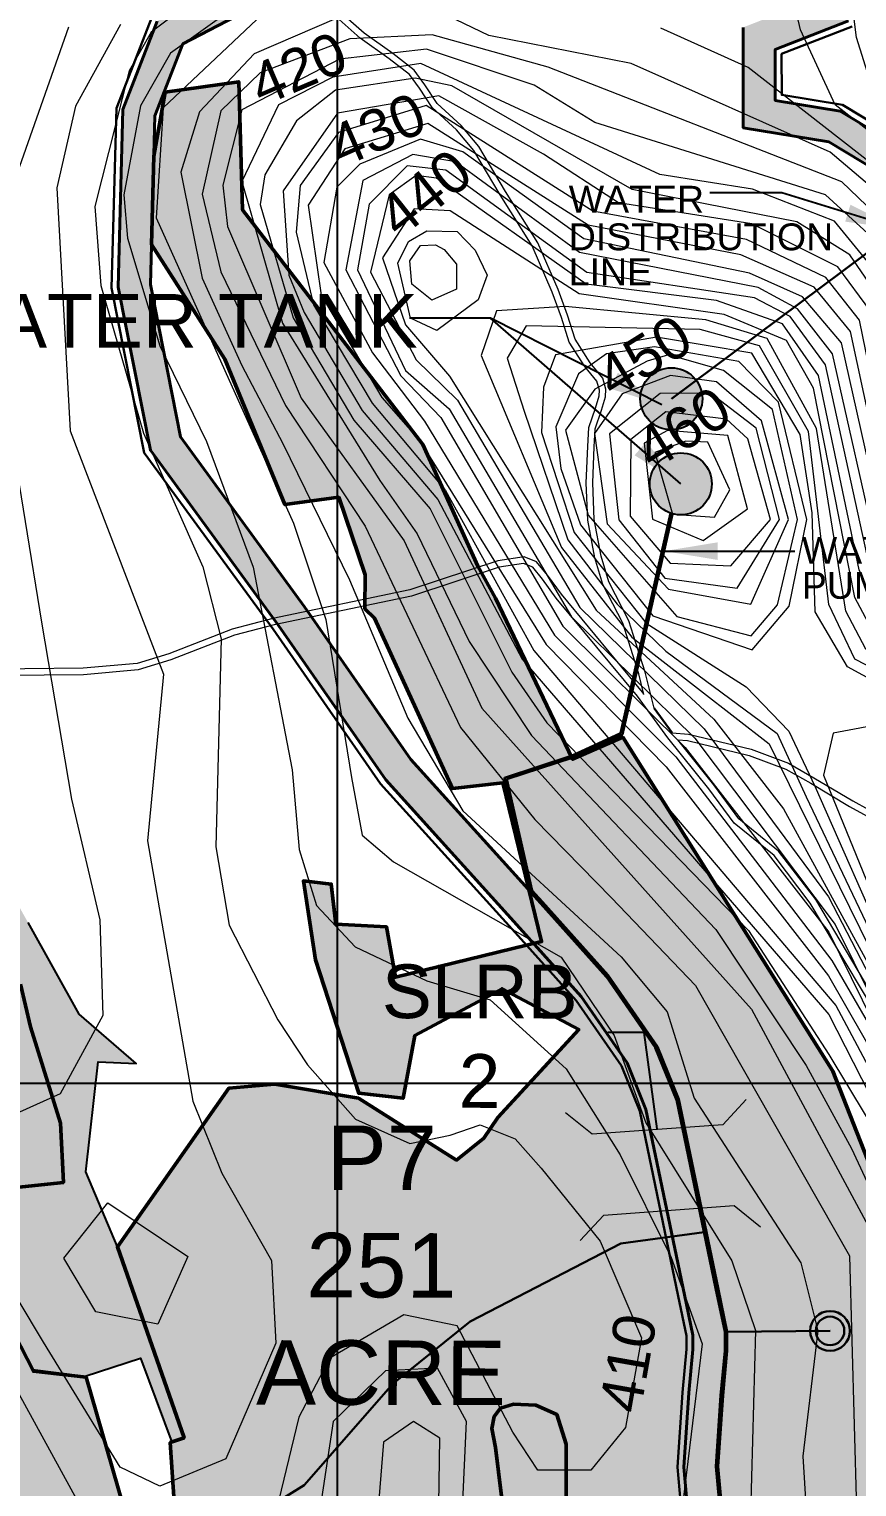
# Model space of a CAD drawing. Header units: metres. Extents: x 32505 to 230200, y 224018 to 1564544.
# Drawn here: x 224713 to 225484, y 1555324 to 1556682 of the extents above; entities that cross this region are included whole.
import ezdxf

# ---------------------------------------------------------------- set-up
doc = ezdxf.new("R2010")
doc.units = ezdxf.units.M
for name, color, linetype, lineweight in [('10 M CONTOUR', 8, 'Continuous', 9), ('2 M CONTOUR', 254, 'Continuous', 9), ('STREAM', 141, 'Continuous', 0)]:
    doc.layers.add(name, color=color, linetype=linetype, lineweight=lineweight)
for name, color, linetype in [('CONTEXT', 44, 'Continuous'), ('G_CART TRACK', 252, 'Continuous'), ('GRID', 7, 'Continuous'), ('name power lines', 1, 'Continuous'), ('road', 10, 'Continuous')]:
    doc.layers.add(name, color=color, linetype=linetype)
doc.layers.add('EXCAVATED CANAL', color=7, linetype='Continuous', true_color=0x7094ff)
doc.styles.get("Standard").update_dxf_attribs({"font": 'arial.ttf'})
doc.dimstyles.get("Standard").update_dxf_attribs({"dimtxt": 0.18, "dimasz": 0.18, "dimexe": 0.18, "dimexo": 0.0625, "dimgap": 0.09, "dimtad": 0, "dimtih": 1, "dimtoh": 1, "dimdec": 4, "dimzin": 0, "dimdsep": 46, "dimtxsty": 'Standard', "dimcen": 0.09, "dimadec": 0, "dimazin": 0, "dimtfac": 1, "dimtdec": 4, "dimtofl": 0, "dimtmove": 0, "dimatfit": 3, "dimfxl": 1, "dimtolj": 1, "dimtzin": 0, "dimarcsym": 0})

msp = doc.modelspace()

# ---------------------------------------------------------------- hatches: boundary and pattern name
at = {"layer": 'EXCAVATED CANAL'}
h = msp.add_hatch(dxfattribs=at)
h.set_pattern_fill('DOTS', color=256, scale=50)
h.set_pattern_definition([(0, (3e-11, 0), (1.5625, 3.125), [0, -3.125])])
h.paths.add_polyline_path([(226088.4, 1553338.7), (226018.6, 1553259.5), (226006.9, 1553264.6), (225983.2, 1553295.6), (225940.9, 1553301.5), (225987.8, 1553240.2), (226009.8, 1553230.6), (226039.8, 1553238.2), (226110.2, 1553318.1), (226147, 1553354.2), (226194.6, 1553382.7), (226212.9, 1553382), (226269.8, 1553374.2), (226263.6, 1553405.3), (226215.5, 1553411.9), (226186.9, 1553413.1), (226128.5, 1553378.1)])
h.paths.add_polyline_path([(225921.9, 1553375.6), (225855.1, 1553425.3), (225649.8, 1553561.8), (225507.6, 1553657.5), (225473.9, 1553698), (225452.8, 1553717), (225403.4, 1553764.8), (225379.9, 1553792.9), (225358.1, 1553820.9), (225343.7, 1553813), (225333, 1553804.3), (225356.5, 1553774.1), (225381.5, 1553744.3), (225432.3, 1553695.1), (225452.2, 1553677.1), (225487.3, 1553635), (225633.1, 1553536.9), (225837.8, 1553400.8), (225900.6, 1553354.1), (225940.9, 1553301.5), (225983.2, 1553295.6)])
h.paths.add_polyline_path([(225403, 1554173.9), (225478.9, 1554340.4), (225490.4, 1554494.3), (225477.6, 1554531.8), (225394.2, 1554670.5), (225387.9, 1554705.3), (225395.9, 1554850.5), (225383, 1555006.9), (225373.1, 1555111.1), (225357.6, 1555292.8), (225353, 1555343), (225357.5, 1555409.2), (225361.4, 1555450.8), (225361.4, 1555468.4), (225352.9, 1555509.1), (225316.4, 1555684.5), (225296.6, 1555733.3), (225250.8, 1555799.4), (225189.7, 1555867.6), (225068.6, 1556001.4), (224969.6, 1556143.8), (224853.9, 1556301.9), (224825.8, 1556444), (224830, 1556600.9), (224856.1, 1556667.9), (224995, 1556740.3), (225027.2, 1556750), (225048.9, 1556750.3), (225096.9, 1556739.8), (225141.7, 1556737.2), (225171.4, 1556741.6), (225254.5, 1556753.9), (225278.2, 1556884.4), (225312.4, 1556933.5), (225364.6, 1556942.7), (225382.8, 1556866.2), (225391.6, 1556856.8), (225427, 1556845.5), (225454.4, 1556833.4), (225463.1, 1556716.5), (225378.1, 1556683.3), (225378.3, 1556589.9), (225458, 1556576.7), (225553.8, 1556519.1), (225583.9, 1556434.1), (225579.9, 1556329), (225583.7, 1556315.4), (225595.1, 1556305.3), (225696.4, 1556272.2), (225803, 1556224.5), (225977.4, 1556210.4), (226142.7, 1556148.6), (226407.4, 1556190.3), (226627.9, 1556243.6), (226874.1, 1556237.3), (226988.3, 1556096.2), (227001.9, 1556056.2), (227030.3, 1556065.8), (227015, 1556110.9), (226888.7, 1556267), (226624.7, 1556273.7), (226401.5, 1556219.8), (226145.8, 1556179.5), (225984, 1556240), (225810.5, 1556254), (225707.2, 1556300.2), (225610.1, 1556331.9), (225614.1, 1556438.7), (225578.5, 1556539.2), (225468.5, 1556605.4), (225408.2, 1556615.3), (225408.1, 1556662.8), (225476.5, 1556689.5), (225489, 1556702.2), (225493.1, 1556718.2), (225483.5, 1556846.7), (225474.5, 1556857.4), (225437.6, 1556873.6), (225409.8, 1556882.5), (225390.3, 1556964.1), (225374.8, 1556975), (225294.9, 1556960.9), (225249.8, 1556896.2), (225228.8, 1556780.4), (225167, 1556771.3), (225140.4, 1556767.3), (225101, 1556769.6), (225051.8, 1556780.4), (225022.6, 1556779.9), (224983.6, 1556768.2), (224832.2, 1556689.3), (224800.1, 1556607), (224795.7, 1556441.4), (224825.8, 1556289.6), (224945.1, 1556126.4), (225045.1, 1555982.7), (225167.4, 1555847.5), (225227.2, 1555780.7), (225270.1, 1555719), (225287.6, 1555675.7), (225323.5, 1555503), (225332.2, 1555461.3), (225327.6, 1555411.6), (225322.9, 1555342.6), (225327.7, 1555290.1), (225343.3, 1555108.4), (225353.1, 1555004.3), (225365.8, 1554850.1), (225357.8, 1554703.5), (225365.7, 1554659.7), (225450.3, 1554519.1), (225460, 1554490.4), (225449.4, 1554348), (225375.5, 1554185.7), (225336.8, 1554089.9), (225311.7, 1554004.3), (225302, 1553935.1), (225311, 1553878.7), (225325.8, 1553813.6), (225333, 1553804.3), (225354.7, 1553821.9), (225340.4, 1553884.5), (225332.3, 1553935.4), (225341.1, 1553998), (225365.2, 1554080)])
at = {"layer": 'STREAM', "true_color": 0xffffdb}
h = msp.add_hatch(color=7, dxfattribs=at)
h.dxf.hatch_style = 1
h.paths.add_polyline_path([(225606.6, 1555580), (225522.9, 1555555.5), (225461.9, 1555711.3), (225266, 1556022.2), (225219.2, 1556001.8), (225147.3, 1556151.7), (225131, 1556181.7), (225079.6, 1556295), (224911.7, 1556513.3), (224908.2, 1556632.7), (224839.5, 1556623.1), (224829, 1556563.5), (224826.8, 1556481.2), (224895.3, 1556374.5), (224951.2, 1556239), (225001.3, 1556245.7), (225026, 1556173.6), (225025.8, 1556142), (225034.7, 1556133.2), (225107.3, 1555974.4), (225154.4, 1555979.8), (225190.4, 1555832), (225054.2, 1555798.8), (225046, 1555845.6), (224998.7, 1555848.2), (224994.4, 1555885.5), (224968.5, 1555888.4), (224979.6, 1555815.1), (225020, 1555690.7), (225061.3, 1555686.1), (225072.3, 1555744.5), (225153.5, 1555788.1), (225225, 1555750.1), (225149.7, 1555668), (225136.6, 1555648.8), (225111.1, 1555628.5), (225019.7, 1555686.1), (224941.8, 1555699.2), (224898.9, 1555695.3), (224795.1, 1555547.6), (224857.3, 1555369.9), (224844.3, 1555365.4), (224848.1, 1555310.3), (224800.4, 1555306.9), (224765.9, 1555426.2), (224716.8, 1555431.8), (224645.8, 1555569.7), (224653, 1555597.9), (224744.8, 1555607.6), (224742, 1555662.9), (224714.2, 1555752.5), (224704.7, 1555792.4), (224693.4, 1555820.7), (224622.5, 1555811.9), (224597.1, 1555832.6), (224582.6, 1555909.1), (224548.8, 1555891.9), (224474.4, 1555888.6), (224465.6, 1555877.1), (224419.8, 1555868.1), (224407.2, 1555865.2), (224347.9, 1555873.7), (224319.4, 1555884.7), (224326.1, 1555940.1), (224332.9, 1555995.5), (224340.4, 1556033.1), (224348, 1556070.8), (224352.9, 1556101.5), (224357.9, 1556132.3), (224367.6, 1556154), (224332.3, 1556159.8), (224257.5, 1556001.9), (224194.5, 1555950.4), (224193.8, 1555835), (224222.8, 1555541.7), (224373.9, 1555208.6), (224401.9, 1555220.2), (224420.1, 1555227.8), (224651.1, 1555323.6), (224727.2, 1555155.8), (224889.5, 1555223.2), (225042.1, 1555289.6), (225122.5, 1555196.3), (225119, 1555205.7), (225119, 1555223.8), (225123.2, 1555245.9), (225129.5, 1555262.1), (225151.4, 1555293.4), (225153, 1555315.6), (225147.5, 1555360.9), (225143.9, 1555378.6), (225146.2, 1555389.8), (225152.1, 1555397.4), (225164.2, 1555401), (225184.9, 1555400.3), (225204.7, 1555391.4), (225213.2, 1555363.9), (225213.2, 1555314.3), (225221.8, 1555294.3), (225250.6, 1555277), (225260.2, 1555259.1), (225265.1, 1555245.4), (225284.8, 1555221.8), (225285.8, 1555202.8), (225285.7, 1555172.3), (225277.2, 1555148.9), (225273.5, 1555129.4), (225274.8, 1555112.6), (225278.3, 1555109.2), (225349.6, 1555275.1), (225526.2, 1555078.5), (225592.3, 1555004.9), (226060.8, 1554862.3), (226121.5, 1554856), (226122.7, 1554856), (226130.8, 1554861.9), (226139.4, 1554870), (226139.3, 1554854.1), (226255.4, 1554842.6), (226259.5, 1554848.3), (226259.9, 1554871.3), (226268.5, 1554885.6), (226267.7, 1554897.8), (226316.4, 1554959.4), (226397.3, 1555013.7), (226385.3, 1555076.8), (226378.4, 1555077.1), (226197.4, 1555021.5), (226204.2, 1555051.7), (226114.2, 1555071.6), (225890, 1555099.7), (225810.7, 1555158.9), (225677.8, 1555201.4), (225677.8, 1555214.3), (225826, 1555219.7), (225716.5, 1555433)])
at = {"layer": 'STREAM'}
h = msp.add_hatch(color=256, dxfattribs=at)
h.dxf.hatch_style = 1
edge = h.paths.add_edge_path()
edge.add_arc((225311.3, 1556337.5), 28.9, 0, 360)
h = msp.add_hatch(color=256, dxfattribs=at)
h.dxf.hatch_style = 1
edge = h.paths.add_edge_path()
edge.add_arc((225320.1, 1556258.2), 28.9, 0, 360)
at = {"layer": 'STREAM', "lineweight": 50}
h = msp.add_hatch(color=256, dxfattribs=at)
h.dxf.hatch_style = 1
h.paths.add_polyline_path([(224593.4, 1556069.3), (224596.9, 1556033.6), (224515.7, 1556016.7), (224511, 1556006.9), (224563.4, 1556004.1), (224602, 1556005.6), (224693.4, 1555820.7), (224704.7, 1555792.4), (224714.2, 1555752.5), (224742, 1555662.9), (224744.8, 1555607.6), (224653, 1555597.9), (224645.8, 1555569.7), (224716.1, 1555433.3), (224765.2, 1555427.3), (224816.5, 1555444), (224845.7, 1555365.9), (224857.3, 1555369.9), (224795.1, 1555547.6), (224765.8, 1555617.4), (224777.1, 1555720.1), (224812.6, 1555718.4), (224759.4, 1555764.4), (224711.8, 1555849.7), (224664.2, 1555935.1), (224644.5, 1555980.5), (224644.4, 1555988.4), (224659.5, 1556003.6), (224656.4, 1556053.6)])
at = {"layer": 'STREAM'}
h = msp.add_hatch(color=256, dxfattribs=at)
h.dxf.hatch_style = 1
edge = h.paths.add_edge_path()
edge.add_arc((225459.2, 1555469.4), 18.5, 0, 360)
at = {"layer": 'STREAM', "lineweight": 50}
h = msp.add_hatch(color=256, dxfattribs=at)
h.dxf.hatch_style = 1
h.paths.add_polyline_path([(225273.5, 1555129.4), (225277.2, 1555148.9), (225285.7, 1555172.3), (225285.8, 1555202.8), (225284.8, 1555221.8), (225265.1, 1555245.4), (225260.2, 1555259.1), (225250.6, 1555277), (225221.8, 1555294.3), (225213.2, 1555314.3), (225213.2, 1555363.9), (225204.7, 1555391.4), (225184.9, 1555400.3), (225164.2, 1555401), (225152.1, 1555397.4), (225146.2, 1555389.8), (225143.9, 1555378.6), (225147.5, 1555360.9), (225153, 1555315.6), (225151.4, 1555293.4), (225141.6, 1555278.4), (225129.5, 1555262.1), (225123.2, 1555245.9), (225119, 1555223.8), (225119, 1555205.7), (225130.1, 1555176.1), (225145.2, 1555135), (225173.6, 1555109.8), (225235.1, 1555062.3), (225262.2, 1555036.5), (225286.3, 1555006.3), (225292.3, 1554971.1), (225282, 1554915.7), (225284.1, 1554894.6), (225304.2, 1554879.9), (225325.5, 1554889.5), (225333.4, 1554911.4), (225345, 1554962.7), (225349.3, 1555003.2), (225367.6, 1555010.6), (225361.2, 1555078.5), (225356, 1555076.7), (225320.7, 1555083.6), (225288, 1555100), (225274.8, 1555112.6)])
h.paths.add_polyline_path([(225459.3, 1555062.5), (225428, 1555086.8), (225408, 1555092.2), (225389.6, 1555088.4), (225375.7, 1555083.6), (225381.9, 1555017.9), (225401.6, 1555033), (225430.4, 1555027.7), (225436.8, 1555001), (225468.8, 1554981.9), (225514.7, 1554954.1), (225548.8, 1554937.1), (225590.4, 1554914.5), (225626.5, 1554905.2), (225669.3, 1554893.1), (225704.1, 1554883.8), (225718.2, 1554861.7), (225728.7, 1554836.9), (225747.4, 1554815.3), (225772.8, 1554801.8), (225789.3, 1554797.1), (225821.5, 1554795.4), (225843.5, 1554790.3), (225879.1, 1554780.6), (225897.3, 1554770.9), (225916.4, 1554750.2), (225932.7, 1554727.8), (225942.2, 1554714.9), (225945.6, 1554688.4), (225946.4, 1554667.7), (225947.8, 1554656.8), (225958.5, 1554647.7), (225971.6, 1554638.1), (225980.3, 1554618.5), (225985.8, 1554594.1), (225986.8, 1554579.1), (225982.9, 1554569.6), (225967.7, 1554576.9), (225949.5, 1554589.9), (225934.3, 1554594.3), (225912.2, 1554595.6), (225891.3, 1554591.2), (225861.4, 1554578.7), (225802.4, 1554539.6), (225781.4, 1554522.4), (225729, 1554489.2), (225691, 1554464.4), (225694.5, 1554463.9), (225712.4, 1554469.6), (225732.5, 1554484), (225764.8, 1554503.2), (225794.9, 1554524.1), (225820.7, 1554542.9), (225839, 1554554.7), (225859.5, 1554565.6), (225882.7, 1554578.7), (225902.3, 1554584.3), (225923, 1554588.7), (225940.7, 1554588.2), (225950.4, 1554584.7), (225960.9, 1554576.3), (225970.2, 1554569.3), (225978.1, 1554564.9), (225991.8, 1554564.5), (225997.5, 1554573.3), (225993.1, 1554583.8), (225992.2, 1554595.3), (225989.6, 1554618.2), (225980.8, 1554636.7), (225970.2, 1554650.3), (225965.6, 1554667.6), (225965.6, 1554689.6), (225960.7, 1554709.4), (225947.2, 1554728.6), (225933.7, 1554743.5), (225929.4, 1554757.6), (225929.1, 1554766.9), (225930.7, 1554773), (225937.4, 1554778.9), (225951.5, 1554783.1), (225965.2, 1554789.1), (225976.3, 1554797.2), (225997.7, 1554814), (226014.9, 1554824.4), (226026.4, 1554829.2), (226035.9, 1554830.7), (226049.4, 1554827.9), (226062.1, 1554824), (226073.3, 1554822.5), (226086.4, 1554824.6), (226096.2, 1554828.6), (226100.9, 1554829.8), (226108, 1554828.6), (226117.7, 1554820.3), (226123.8, 1554815.9), (226130, 1554813.1), (226135.9, 1554810.9), (226139, 1554810.9), (226139, 1554817.6), (226129.4, 1554821), (226124.7, 1554825.3), (226123.3, 1554830.3), (226121.7, 1554835.6), (226119.8, 1554836.8), (226116.6, 1554838.9), (226109.8, 1554837.1), (226102.7, 1554835.2), (226099.6, 1554836.5), (226097.7, 1554840.7), (226097.7, 1554845.1), (226100.3, 1554848.9), (226108.4, 1554850.4), (226115.1, 1554850.4), (226120.9, 1554850.4), (226127.2, 1554850.4), (226132.2, 1554851.1), (226135.7, 1554853.3), (226139.3, 1554855.7), (226139.4, 1554870), (226130.8, 1554861.9), (226122.7, 1554856), (226110.5, 1554856), (226100.7, 1554857.4), (226091.3, 1554851.8), (226088.1, 1554843.4), (226087.8, 1554835.8), (226077.8, 1554831), (226058, 1554833.4), (226038.9, 1554839.6), (226017.2, 1554835), (225991.6, 1554820.9), (225960.7, 1554797.1), (225915.7, 1554782.1), (225898, 1554783.9), (225876.8, 1554798), (225855.6, 1554810.3), (225807, 1554822.7), (225792.9, 1554836.8), (225777, 1554869.4), (225753.2, 1554899.4), (225732.9, 1554909.1), (225700.2, 1554916.2), (225664.6, 1554927.6), (225620.1, 1554950.3), (225543, 1554997.1), (225496.2, 1555023.2)])
h.paths.add_polyline_path([(226111.6, 1554831.5), (226112.4, 1554833.8), (226115, 1554834.3), (226117, 1554833.2), (226118.1, 1554831.1), (226118.1, 1554829), (226118.4, 1554826.3), (226113.4, 1554828.3)], flags=16)

# ---------------------------------------------------------------- linework, layer by layer
at = {"color": 1, "lineweight": 50, "flags": 128}
for points in [[(225522.9, 1555555.5), (225461.9, 1555711.3), (225266, 1556022.2), (225219.2, 1556001.8), (225147.3, 1556151.7), (225131, 1556181.7), (225079.6, 1556295), (224911.7, 1556513.3), (224908.2, 1556632.7), (224839.5, 1556623.1), (224829, 1556563.5), (224826.8, 1556481.2), (224895.3, 1556374.5), (224951.2, 1556239), (225001.3, 1556245.7), (225026, 1556173.6), (225025.8, 1556142), (225034.7, 1556133.2), (225107.3, 1555974.4), (225154.4, 1555979.8), (225190.4, 1555832), (225054.2, 1555798.8), (225046, 1555845.6), (224998.7, 1555848.2), (224994.4, 1555885.5), (224968.5, 1555888.4), (224979.6, 1555815.1), (225020, 1555690.7), (225061.3, 1555686.1), (225072.3, 1555744.5), (225153.5, 1555788.1), (225225, 1555750.1), (225149.7, 1555668), (225136.6, 1555648.8), (225111.1, 1555628.5), (225019.7, 1555686.1), (224941.8, 1555699.2), (224898.9, 1555695.3), (224795.1, 1555547.6), (224857.3, 1555369.9), (224844.3, 1555365.4), (224848.1, 1555310.3)], [(224653, 1555597.9), (224744.8, 1555607.6), (224742, 1555662.9), (224714.2, 1555752.5), (224704.7, 1555792.4)], [(224800.4, 1555306.9), (224765.9, 1555426.2), (224716.8, 1555431.8), (224645.8, 1555569.7)], [(225153, 1555315.6), (225147.5, 1555360.9), (225143.9, 1555378.6), (225146.2, 1555389.8), (225152.1, 1555397.4), (225164.2, 1555401), (225184.9, 1555400.3), (225204.7, 1555391.4), (225213.2, 1555363.9), (225213.2, 1555314.3)]]:
    msp.add_lwpolyline(points, dxfattribs=at)
at = {"color": 4}
for points in [[(224645.8, 1555569.7), (224716.1, 1555433.3), (224765.2, 1555427.3), (224816.5, 1555444), (224845.7, 1555365.9), (224857.3, 1555369.9), (224795.1, 1555547.6), (224765.8, 1555617.4), (224777.1, 1555720.1), (224812.6, 1555718.4), (224759.4, 1555764.4), (224711.8, 1555849.7)], [(224704.7, 1555792.4), (224714.2, 1555752.5), (224742, 1555662.9), (224744.8, 1555607.6), (224653, 1555597.9)]]:
    msp.add_lwpolyline(points, dxfattribs=at)
at = {"lineweight": 20, "flags": 128}
for points in [[(225380.9, 1555684.8), (225359.3, 1555661.4), (225237.6, 1555652.5), (225212.8, 1555672.5)], [(225394.5, 1555566), (225369.7, 1555586), (225248, 1555577), (225226.4, 1555553.6)]]:
    msp.add_lwpolyline(points, dxfattribs=at)
for centre in [(225311.3, 1556337.5), (225320.1, 1556258.2)]:
    msp.add_circle(centre, 28.9)
at = {"layer": '10 M CONTOUR'}
for points in [[(226073.8, 1556708.7, 410), (225968.4, 1556600.2, 410), (225943.6, 1556559.1, 410), (225926.4, 1556474, 410), (225930.9, 1556365, 410), (225906.8, 1556312.7, 410), (225855.9, 1556287.5, 410), (225731, 1556303.5, 410), (225663.3, 1556348.3, 410), (225647.6, 1556377.1, 410), (225636.6, 1556484.6, 410), (225611.2, 1556528.3, 410), (225503.9, 1556609.6, 410), (225483.7, 1556673.8, 410), (225473.5, 1556754.8, 410)], [(224892, 1556728.4, 410), (224826.6, 1556679, 410), (224806.1, 1556643, 410), (224774.2, 1556516.5, 410), (224779.7, 1556443.1, 410), (224819.3, 1556305.5, 410), (224874.7, 1556181, 410), (224891.7, 1556114, 410), (224886.8, 1555920.3, 410), (224899.1, 1555847.2, 410), (224944.5, 1555759.2, 410), (224972.4, 1555717.2, 410), (225017, 1555666.5, 410), (225067.7, 1555643.8, 410), (225105.3, 1555651.7, 410), (225133.3, 1555661.3, 410), (225165.7, 1555648.2, 410), (225189.9, 1555620.9, 410), (225245.1, 1555553, 410), (225283.5, 1555462.9, 410), (225268.5, 1555379.4, 410), (225236.2, 1555339.6, 410), (225186.8, 1555339.8, 410), (225163.6, 1555375.1, 410), (225111.6, 1555474.2, 410), (225062, 1555484.4, 410), (224993.2, 1555443.9, 410), (224964.3, 1555388.9, 410), (224943.2, 1555301.7, 410)], [(225888.1, 1556102.4, 420), (225767.6, 1556191, 420), (225698, 1556211.3, 420), (225605.1, 1556218, 420), (225551.2, 1556294.5, 420), (225526.4, 1556462.2, 420), (225454.9, 1556527.3, 420), (225240.1, 1556594.9, 420), (225183.4, 1556629.6, 420), (225083.2, 1556663, 420), (225002.1, 1556653.9, 420), (224911.1, 1556606.5, 420), (224893.5, 1556536.4, 420), (224897.6, 1556498, 420), (224966.3, 1556338.2, 420), (225062.2, 1556205.2, 420), (225134.7, 1556049.3, 420), (225386, 1555769, 420), (225507.7, 1555543.1, 420), (225517.3, 1555355.9, 420), (225530.3, 1555300.9, 420)], [(225845.5, 1556051.8, 430), (225738.1, 1556128.3, 430), (225700, 1556141.4, 430), (225602.6, 1556142.9, 430), (225552.7, 1556160, 430), (225520.7, 1556202.4, 430), (225478.2, 1556400.2, 430), (225444.5, 1556441.3, 430), (225376.1, 1556471.4, 430), (225233.9, 1556499.3, 430), (225084.4, 1556593.7, 430), (225007.1, 1556570.2, 430), (224972.8, 1556517.9, 430), (224985, 1556433.9, 430), (225041.4, 1556338.7, 430), (225077, 1556298.3, 430), (225194.6, 1556108.6, 430), (225306.6, 1555994.8, 430), (225457.7, 1555800, 430), (225609.1, 1555536.3, 430), (225615.4, 1555514.1, 430)], [(225818.4, 1556019.5, 440), (225712.8, 1556083.9, 440), (225569.9, 1556093.1, 440), (225504.9, 1556110, 440), (225482.2, 1556152.3, 440), (225443.9, 1556347.3, 440), (225418.7, 1556391.8, 440), (225360.4, 1556416.1, 440), (225225.5, 1556435.1, 440), (225105.3, 1556512.6, 440), (225071.7, 1556514.3, 440), (225042, 1556468.7, 440), (225063.7, 1556406.3, 440), (225104.5, 1556358.6, 440), (225241.1, 1556140.7, 440), (225350.9, 1556039.2, 440), (225415.9, 1555955.5, 440), (225499, 1555803.5, 440), (225620, 1555621.6, 440), (225632.2, 1555595.1, 440)], [(225429, 1556225, 450), (225405.7, 1556327.6, 450), (225359.9, 1556363.9, 450), (225308.6, 1556378.5, 450), (225288.7, 1556372.6, 450), (225240, 1556346.3, 450), (225212.6, 1556308.2, 450), (225233.8, 1556229.1, 450), (225316.4, 1556134.7, 450), (225385.7, 1556116.8, 450), (225410.1, 1556145.6, 450), (225429, 1556225, 450)], [(225365.9, 1556252.8, 460), (225345.4, 1556297, 460), (225324.7, 1556298.1, 460), (225296, 1556287.4, 460), (225312.4, 1556230.1, 460), (225351.5, 1556227.2, 460), (225365.9, 1556252.8, 460)], [(224775.2, 1555279.4, 410), (224627.9, 1555548.3, 410), (224614.8, 1555555, 410), (224593.4, 1555542.4, 410), (224466.4, 1555418, 410), (224422.3, 1555416.8, 410), (224384.4, 1555452.8, 410), (224340.8, 1555567, 410), (224262.3, 1555634.7, 410), (224213, 1555640.3, 410)]]:
    msp.add_polyline3d(points, dxfattribs=at)
at = {"layer": '2 M CONTOUR', "linetype": 'Continuous'}
for points, elevation in [([(224798, 1556685.9), (224756.2, 1556610), (224738.6, 1556533.9), (224751.1, 1556307.7), (224838.1, 1556081.1), (224823, 1555925.9), (224865.4, 1555683.2), (224892.3, 1555616.2), (224938.8, 1555535), (224942.7, 1555458.1), (224896.2, 1555350.3), (224834.7, 1555324.7), (224797.6, 1555342.6), (224726.3, 1555459), (224653.1, 1555580.2)], 408), ([(224749.6, 1556683.5), (224701.8, 1556547.7)], 406), ([(225077.7, 1556480.3), (225091.5, 1556480.9), (225099.7, 1556476.5), (225111, 1556462.8), (225111, 1556439.5), (225088.1, 1556429.3), (225069.6, 1556444.3), (225067.5, 1556465.9), (225077.7, 1556480.3)], 444), ([(224693.8, 1556317), (224724.5, 1556129.4), (224752.4, 1555964.7), (224778.6, 1555852.1), (224781.4, 1555763.2), (224741.9, 1555690.2), (224704, 1555673.1)], 406)]:
    msp.add_lwpolyline(points, dxfattribs=dict(at, elevation=elevation))
at = {"layer": '2 M CONTOUR', "linetype": 'Continuous', "elevation": 442}
msp.add_lwpolyline([(225056.4, 1556463.7), (225066.5, 1556484), (225083.6, 1556493.9), (225111.7, 1556493.3), (225128.5, 1556475.8), (225139.8, 1556452.5), (225131.2, 1556429.6), (225092.8, 1556401.2), (225068.2, 1556412.5)], close=True, dxfattribs=at)
at = {"layer": '2 M CONTOUR'}
for points in [[(226138, 1556760.2, 414), (226114.3, 1556680.6, 414), (226012, 1556527.8, 414), (226004.6, 1556444.6, 414), (226028.5, 1556376.5, 414), (226073, 1556302.7, 414), (226052.3, 1556225.2, 414), (225994.6, 1556173.3, 414), (225936.3, 1556151.6, 414), (225918.7, 1556148.4, 414), (225778.7, 1556237.9, 414), (225654.9, 1556273.5, 414), (225609.5, 1556297.2, 414), (225596.2, 1556351, 414), (225596.1, 1556460.5, 414), (225576.2, 1556495.4, 414), (225382.9, 1556646.1, 414), (225301.4, 1556682.5, 414)], [(226089.9, 1556682.3, 412), (225993.9, 1556575.3, 412), (225970.4, 1556534.2, 412), (225964.1, 1556457.4, 412), (225980.9, 1556360.6, 412), (226019.2, 1556293.5, 412), (226009.9, 1556225.9, 412), (225995, 1556211.8, 412), (225926.8, 1556197.1, 412), (225759.1, 1556274, 412), (225647.8, 1556311.7, 412), (225625.1, 1556365.5, 412), (225620.1, 1556463.2, 412), (225595, 1556509, 412), (225464, 1556611.3, 412), (225431.7, 1556681.2, 412), (225414.7, 1556754.6, 412)], [(224924.9, 1556717, 412), (224844.5, 1556659.3, 412), (224816.6, 1556610.4, 412), (224801.1, 1556527.5, 412), (224804.5, 1556487.1, 412), (224834.8, 1556386.7, 412), (224878, 1556297.8, 412), (224921.6, 1556180.7, 412), (224958, 1555991.8, 412), (224964.5, 1555917.7, 412), (224980.5, 1555865.7, 412), (225016.6, 1555827, 412), (225083.5, 1555795.5, 412), (225142.6, 1555777.6, 412), (225213.3, 1555713.5, 412), (225263.7, 1555633.4, 412), (225311, 1555537.6, 412), (225340, 1555457.2, 412), (225320.9, 1555299.2, 412)], [(224925.1, 1556690.8, 414), (224837.6, 1556608.3, 414), (224831.3, 1556506, 414), (224959.2, 1556221.7, 414), (224989.4, 1556132, 414), (225013.2, 1555984.7, 414), (225023.1, 1555931.1, 414), (225052.5, 1555906.2, 414), (225208.6, 1555817.3, 414), (225258.1, 1555744.4, 414), (225287.4, 1555663.1, 414), (225367.6, 1555534.7, 414), (225389.8, 1555469.8, 414), (225383.3, 1555230.7, 414)], [(224998.9, 1556691.7, 416), (224922.4, 1556658.6, 416), (224871.7, 1556604.8, 416), (224854.1, 1556548.5, 416), (224874.1, 1556449.9, 416), (224911, 1556368.6, 416), (224949.4, 1556295.8, 416), (225011.4, 1556168.9, 416), (225065.7, 1556040, 416), (225117.1, 1555953.8, 416), (225264.4, 1555817.8, 416), (225307.4, 1555766.4, 416), (225332.6, 1555686, 416), (225431.9, 1555532.8, 416), (225447.7, 1555469.4, 416), (225433.7, 1555352.8, 416), (225438.5, 1555277.2, 416)], [(226150.8, 1556682.5, 416), (226050, 1556531.4, 416), (226044.2, 1556498.9, 416), (226052.8, 1556427.2, 416), (226075, 1556381.1, 416), (226110.2, 1556343.4, 416), (226121, 1556304.6, 416), (226108.4, 1556224.8, 416), (226074.3, 1556180.4, 416), (226000.6, 1556132.4, 416), (225902.2, 1556136.1, 416), (225767.8, 1556226.4, 416), (225614.7, 1556264.7, 416), (225586.9, 1556306.2, 416), (225575.1, 1556453.3, 416), (225561.2, 1556481, 416), (225459.3, 1556567.2, 416), (225273.8, 1556649.7, 416), (225141.2, 1556675.7, 416), (225095.3, 1556697.8, 416)], [(225899.2, 1556115.6, 418), (225839.5, 1556145.8, 418), (225772.3, 1556206.3, 418), (225608.3, 1556240.7, 418), (225569.1, 1556300.3, 418), (225547.2, 1556465.7, 418), (225470.1, 1556539.4, 418), (225196.5, 1556646.4, 418), (225088.5, 1556676.4, 418), (225011.7, 1556672.6, 418), (224928, 1556641.1, 418), (224891.4, 1556605.6, 418), (224874.2, 1556528.1, 418), (224891.6, 1556455.8, 418), (224951.9, 1556331.2, 418), (225026, 1556218.7, 418), (225114.9, 1556031.3, 418), (225184.1, 1555945.7, 418), (225255.4, 1555872.6, 418), (225333.7, 1555790.9, 418), (225477.2, 1555539.2, 418), (225483.9, 1555302.7, 418)], [(225522, 1556431.2, 422), (225463.2, 1556502.9, 422), (225386.9, 1556532.8, 422), (225300.5, 1556546.2, 422), (225077.9, 1556649.6, 422), (224995.8, 1556637.1, 422), (224945.2, 1556611.1, 422), (224911.2, 1556539.7, 422), (224948.9, 1556407.8, 422), (225039.7, 1556261.3, 422), (225074.5, 1556211.8, 422), (225122.8, 1556111.3, 422), (225181.1, 1556023.9, 422), (225352.7, 1555843.2, 422), (225436.8, 1555716.4, 422), (225479.1, 1555639.2, 422), (225530.9, 1555528.4, 422)], [(225509.6, 1556425, 424), (225477.6, 1556471.5, 424), (225428.3, 1556502.2, 424), (225274.9, 1556532.3, 424), (225106.7, 1556628.8, 424), (225072.5, 1556636.2, 424), (224998.2, 1556624.9, 424), (224961.9, 1556596.2, 424), (224932.4, 1556546.1, 424), (224928.2, 1556518.5, 424), (224959, 1556412.8, 424), (225015.4, 1556317.5, 424), (225086.5, 1556235.1, 424), (225162.8, 1556082.8, 424), (225195.4, 1556035.8, 424), (225383.2, 1555842.2, 424), (225458, 1555726.8, 424), (225492.7, 1555669.2, 424)], [(225858.4, 1556067.1, 426), (225844.8, 1556074.1, 426), (225759.3, 1556144.2, 426), (225712.6, 1556164.8, 426), (225608.6, 1556171.2, 426), (225572.6, 1556186.6, 426), (225534, 1556221.1, 426), (225497.2, 1556418.8, 426), (225466.4, 1556460.4, 426), (225386.2, 1556500.4, 426), (225262.1, 1556520.1, 426), (225192.3, 1556565.2, 426), (225094.7, 1556619.7, 426), (225000.1, 1556603.6, 426), (224949.7, 1556531.2, 426), (224954.7, 1556452.5, 426), (224969.1, 1556417.8, 426), (225023.3, 1556326.7, 426), (225093.6, 1556243.6, 426), (225172.2, 1556094.9, 426), (225458.2, 1555764, 426), (225571.9, 1555541.6, 426), (225601.2, 1555445.4, 426)], [(225851.9, 1556059.4, 428), (225837.3, 1556067.7, 428), (225747.5, 1556136.6, 428), (225698.7, 1556155, 428), (225603.4, 1556156.8, 428), (225565.8, 1556172.2, 428), (225527.3, 1556211.8, 428), (225486.6, 1556410.7, 428), (225455.4, 1556450.3, 428), (225381.2, 1556485.9, 428), (225238.1, 1556512.1, 428), (225082.7, 1556610.7, 428), (225001, 1556585.4, 428), (224965.5, 1556536.2, 428), (224961.6, 1556492.5, 428), (224977.7, 1556424.9, 428), (225032.4, 1556333.4, 428), (225100.7, 1556252.1, 428), (225183.1, 1556102.9, 428), (225464.6, 1555772.4, 428), (225592.3, 1555533.1, 428), (225608.2, 1555479.1, 428)], [(225839.2, 1556044.3, 432), (225733.1, 1556118.6, 432), (225537, 1556148.7, 432), (225514, 1556193, 432), (225469.8, 1556389.7, 432), (225433.6, 1556432.3, 432), (225384.1, 1556454.5, 432), (225229.7, 1556486.4, 432), (225117, 1556567.5, 432), (225077.4, 1556579.4, 432), (225020.9, 1556555.9, 432), (224999.6, 1556534.7, 432), (224987.6, 1556464.5, 432), (225032.8, 1556380.3, 432), (225081.4, 1556316.7, 432), (225202.5, 1556117.2, 432), (225315.5, 1556003.9, 432), (225460.8, 1555814.3, 432), (225620.5, 1555538.6, 432)], [(225833.5, 1556037.6, 434), (225728.2, 1556108.8, 434), (225528, 1556139.8, 434), (225504.8, 1556188.1, 434), (225461.4, 1556379.2, 434), (225428.8, 1556421.3, 434), (225392.1, 1556441.1, 434), (225225.6, 1556473.6, 434), (225110.2, 1556558.1, 434), (225070.4, 1556565, 434), (225023.9, 1556540.7, 434), (225008, 1556457.7, 434), (225059.1, 1556358.9, 434), (225096.4, 1556320.1, 434), (225210.3, 1556125.8, 434), (225324.3, 1556012.6, 434), (225458.2, 1555840.6, 434), (225509.8, 1555735.4, 434), (225612.5, 1555577, 434), (225623.1, 1555551, 434)], [(225828.9, 1556032, 436), (225723.3, 1556099.1, 436), (225688.8, 1556110.7, 436), (225575.3, 1556113.5, 436), (225519.2, 1556130.9, 436), (225495.6, 1556183.1, 436), (225454.8, 1556369.2, 436), (225422, 1556414, 436), (225388.8, 1556431.6, 436), (225232.4, 1556455, 436), (225101.3, 1556550.5, 436), (225065.1, 1556554.4, 436), (225029.8, 1556518.7, 436), (225018.9, 1556457.5, 436), (225063.7, 1556363.8, 436), (225104.2, 1556328.1, 436), (225218.2, 1556134.5, 436), (225333.1, 1556021.4, 436), (225463.9, 1555847.9, 436), (225516, 1555742.5, 436), (225609.5, 1555608.9, 436), (225626.6, 1555568.1, 436)], [(225822.9, 1556024.9, 438), (225714.9, 1556091.4, 438), (225569.2, 1556102.8, 438), (225510.3, 1556122, 438), (225486.3, 1556178.2, 438), (225448.4, 1556359.2, 438), (225414.8, 1556407.2, 438), (225353.5, 1556429.1, 438), (225231.8, 1556444.2, 438), (225092.4, 1556542.9, 438), (225073.4, 1556545.3, 438), (225048.5, 1556527.3, 438), (225031, 1556455.4, 438), (225073.5, 1556373.6, 438), (225112.1, 1556336.2, 438), (225226, 1556143.1, 438), (225341.9, 1556030.2, 438), (225457.8, 1555873.5, 438), (225522.2, 1555749.7, 438), (225615.6, 1555616.5, 438), (225629.9, 1555583.9, 438)], [(225815, 1556015.5, 442), (225769.3, 1556045.3, 442), (225696.3, 1556077.2, 442), (225557.1, 1556081.4, 442), (225492.6, 1556104.2, 442), (225474, 1556139.7, 442), (225446.6, 1556309.8, 442), (225400.5, 1556393.7, 442), (225343.3, 1556411, 442), (225212.5, 1556423.4, 442), (225148.4, 1556419.4, 442), (225134, 1556377.9, 442), (225208.8, 1556198.9, 442), (225274.6, 1556115.4, 442), (225402.6, 1556016, 442), (225505.5, 1555806.7, 442), (225633.9, 1555603.5, 442)], [(225808.3, 1556007.6, 444), (225737.5, 1556051.7, 444), (225673.6, 1556070.5, 444), (225532.4, 1556069.2, 444), (225482.2, 1556095.1, 444), (225458, 1556145.8, 444), (225439, 1556307, 444), (225393.4, 1556386.9, 444), (225338.3, 1556402, 444), (225175.9, 1556405.4, 444), (225158.3, 1556375.4, 444), (225174.1, 1556325.9, 444), (225214.8, 1556206, 444), (225260.9, 1556146.2, 444), (225306.2, 1556102.3, 444), (225410, 1556025.6, 444), (225436.8, 1555966.7, 444), (225510.8, 1555811.5, 444), (225636.6, 1555616.4, 444)], [(225808.8, 1556008.2, 446), (225739.1, 1556043.4, 446), (225673.2, 1556062.1, 446), (225529.1, 1556058.5, 446), (225475.6, 1556087.8, 446), (225445.2, 1556139, 446), (225442.6, 1556231.2, 446), (225431.4, 1556304.3, 446), (225386.2, 1556380.1, 446), (225297.5, 1556395, 446), (225203.5, 1556378.5, 446), (225192.1, 1556348.2, 446), (225190.2, 1556306.2, 446), (225220.8, 1556213, 446), (225287.7, 1556128.6, 446), (225380.9, 1556069.2, 446), (225420.8, 1556028, 446), (225445, 1555976.8, 446), (225515.5, 1555817.1, 446), (225638.6, 1555626.2, 446)], [(225437.5, 1556225, 448), (225411.2, 1556334.2, 448), (225374.2, 1556372.3, 448), (225295.5, 1556385.8, 448), (225251, 1556379.3, 448), (225224.9, 1556360.7, 448), (225203.6, 1556311.5, 448), (225208.4, 1556272.5, 448), (225226.8, 1556220.1, 448), (225294.2, 1556135.2, 448), (225386.5, 1556103.7, 448), (225421, 1556144.4, 448), (225437.5, 1556225, 448)], [(225420.5, 1556225, 452), (225395.3, 1556317, 452), (225353.5, 1556353.4, 452), (225310.5, 1556359.2, 452), (225265.4, 1556342.1, 452), (225239.8, 1556305, 452), (225251.6, 1556221.1, 452), (225308.7, 1556160.2, 452), (225385.4, 1556146.3, 452), (225420.5, 1556225, 452)], [(225412.1, 1556225, 454), (225390.3, 1556310.1, 454), (225347.9, 1556342.7, 454), (225300.9, 1556342.3, 454), (225253.7, 1556304.9, 454), (225262.3, 1556224.7, 454), (225305.3, 1556170.5, 454), (225372.6, 1556161.1, 454), (225412.1, 1556225, 454)], [(225403.6, 1556225, 456), (225382.6, 1556300.1, 456), (225362.6, 1556318.5, 456), (225306.1, 1556325.4, 456), (225273.6, 1556299.6, 456), (225273, 1556228.2, 456), (225310.2, 1556184.3, 456), (225366.6, 1556181.9, 456), (225403.6, 1556225, 456)], [(225382.4, 1556235.1, 458), (225363.8, 1556303.2, 458), (225307.7, 1556307.8, 458), (225285.9, 1556296, 458), (225293.6, 1556225.5, 458), (225341, 1556205.5, 458), (225382.4, 1556235.1, 458)], [(225800.1, 1555997.8, 448), (225762.5, 1556022.5, 448), (225694.9, 1556051.2, 448), (225620.9, 1556055.9, 448), (225462, 1556026.2, 448), (225453.1, 1555986.8, 448), (225520.2, 1555822.8, 448), (225640.9, 1555637, 448)], [(224745.1, 1555537.1, 406), (224786.2, 1555588.7, 406), (224860.6, 1555538.7, 406), (224832.9, 1555475.5, 406), (224774.9, 1555487.2, 406), (224745.1, 1555537.1, 406)], [(225114.8, 1555262.9, 412), (225120.4, 1555385, 412), (225093.4, 1555434.7, 412), (225044.8, 1555432.3, 412), (224996.2, 1555384.9, 412), (224980, 1555277.8, 412)], [(225094.5, 1555307.8, 414), (225095.7, 1555369.6, 414), (225070.9, 1555384.9, 414), (225043.1, 1555365.9, 414), (225038.8, 1555312, 414), (225069.4, 1555294.5, 414), (225094.5, 1555307.8, 414)]]:
    msp.add_polyline3d(points, dxfattribs=at)
at = {"layer": 'EXCAVATED CANAL', "linetype": 'Continuous', "lineweight": 40}
for points in [[(224995, 1556740.3), (224856.1, 1556667.9), (224830, 1556600.9), (224825.8, 1556444), (224853.9, 1556301.9), (224969.6, 1556143.8), (225068.6, 1556001.4), (225189.7, 1555867.6), (225250.8, 1555799.4), (225296.6, 1555733.3), (225316.4, 1555684.5), (225352.9, 1555509.1), (225361.4, 1555468.4), (225361.4, 1555450.8), (225357.5, 1555409.2), (225353, 1555343), (225357.6, 1555292.8)], [(225327.7, 1555290.1), (225322.9, 1555342.6), (225327.6, 1555411.6), (225331.4, 1555452.1), (225331.4, 1555465.3), (225323.5, 1555503), (225287.6, 1555675.7), (225270.1, 1555719), (225227.2, 1555780.7), (225167.4, 1555847.5), (225045.1, 1555982.7), (224945.1, 1556126.4), (224825.8, 1556289.6), (224795.7, 1556441.4), (224800.1, 1556607), (224832.2, 1556689.3)], [(225476.5, 1556689.5), (225408.1, 1556662.8), (225408.2, 1556615.3), (225468.5, 1556605.4), (225578.5, 1556539.2), (225614.1, 1556438.7), (225610.1, 1556332.5), (225610.3, 1556332), (225610.4, 1556331.8), (225707.2, 1556300.2), (225810.5, 1556254), (225984, 1556240), (226145.8, 1556179.5), (226401.5, 1556219.8)], [(226407.4, 1556190.3), (226142.7, 1556148.6), (225977.4, 1556210.4), (225803, 1556224.5), (225696.4, 1556272.2), (225595.1, 1556305.3), (225583.7, 1556315.4), (225579.9, 1556329), (225583.9, 1556434.1), (225553.8, 1556519.1), (225458, 1556576.7), (225378.3, 1556589.9), (225378.1, 1556683.3)]]:
    msp.add_lwpolyline(points, dxfattribs=at)
at = {"layer": 'G_CART TRACK', "lineweight": 15}
for points in [[(225295.2, 1556049.4), (225286.8, 1556082.8), (225271.7, 1556130.8), (225253.2, 1556166.9), (225246, 1556190.9), (225239.5, 1556225), (225238, 1556259.3), (225239.4, 1556292.8), (225240.3, 1556309.6), (225246.2, 1556327), (225250, 1556339.3), (225250.4, 1556346.3), (225247.4, 1556356.7), (225235.7, 1556371.1), (225221.7, 1556392.9), (225214.4, 1556415.2), (225205.9, 1556439.2), (225186.8, 1556482.6), (225156.9, 1556530.5), (225132, 1556572.3), (225115.4, 1556592), (225093, 1556612.6), (225081.7, 1556630), (225071.7, 1556643.6), (225051.9, 1556658.9), (225025.2, 1556678.1), (224997.4, 1556702.3)], [(225285.8, 1556062.2), (225281, 1556081.2), (225266.1, 1556128.5), (225247.6, 1556164.6), (225240.1, 1556189.4), (225233.6, 1556224.3), (225232, 1556259.3), (225233.5, 1556293.1), (225234.3, 1556310.8), (225240.5, 1556328.8), (225244, 1556340.3), (225244.3, 1556345.6), (225241.9, 1556353.8), (225230.8, 1556367.6), (225216.2, 1556390.3), (225208.8, 1556413.3), (225200.3, 1556436.9), (225181.5, 1556479.8), (225151.7, 1556527.4), (225127.1, 1556568.8), (225111, 1556587.8), (225088.4, 1556608.7), (225076.7, 1556626.6), (225067.3, 1556639.4), (225048.3, 1556654.1), (225021.4, 1556673.4), (224993.3, 1556698)], [(225285.8, 1556062.2), (225284.4, 1556064.1), (225208.8, 1556155.4), (225196, 1556173.2), (225185.8, 1556185.5), (225174.3, 1556190.3), (225149.6, 1556186.7), (225067.6, 1556159.5), (224939.8, 1556132.9), (224902.2, 1556122.9), (224843, 1556099.8), (224813.4, 1556090.9), (224763.2, 1556086.5), (224654.1, 1556085.5), (224587.8, 1556101.9)], [(225498, 1555771.6), (225440.8, 1555867.6), (225407, 1555912.1), (225369.8, 1555942.1), (225346.2, 1555974.2), (225308.1, 1556021.6), (225279.7, 1556060.4), (225204, 1556151.7), (225191.2, 1556169.5), (225182.1, 1556180.5), (225173.5, 1556184.1), (225150.9, 1556180.8), (225069.2, 1556153.7), (224941.2, 1556127.1), (224904.1, 1556117.2), (224844.9, 1556094.2), (224814.5, 1556084.9), (224763.5, 1556080.5), (224653.3, 1556079.5)], [(225312.1, 1556026.3), (225327.4, 1556025.1), (225385.7, 1556011), (225420.6, 1555998), (225444.2, 1555984.6), (225480.4, 1555962.9), (225509.5, 1555946.9), (225535.5, 1555936), (225545.4, 1555928.2), (225561.5, 1555905.9), (225579.7, 1555861.5), (225603.6, 1555827.3), (225640.9, 1555791.2), (225677.4, 1555761.6), (225694.2, 1555742.4), (225703.6, 1555722.4), (225712.2, 1555714.3), (225733.4, 1555706.4), (225739.8, 1555705.3)], [(225746.2, 1555308.1), (225729.8, 1555331.9), (225708.8, 1555362), (225693.4, 1555392), (225683.5, 1555413.7), (225677.8, 1555434.8), (225671.2, 1555450.1), (225656.4, 1555464.5), (225644.9, 1555481.1), (225636.5, 1555496.2), (225629.5, 1555519.2), (225622.4, 1555553.4), (225611, 1555583.7), (225604.6, 1555608.8), (225595.8, 1555635.1), (225586.1, 1555655.9), (225573.6, 1555680.9), (225503, 1555775), (225445.8, 1555871), (225411.3, 1555916.3), (225374.1, 1555946.3), (225350.9, 1555977.8), (225317.2, 1556019.9)], [(225317.2, 1556019.9), (225326.4, 1556019.2), (225383.9, 1556005.2), (225418.1, 1555992.5), (225441.2, 1555979.4), (225477.4, 1555957.7), (225506.9, 1555941.5), (225532.4, 1555930.7), (225541, 1555924), (225556.2, 1555903), (225574.4, 1555858.6), (225599, 1555823.4), (225636.9, 1555786.7), (225673.2, 1555757.3), (225689.2, 1555739), (225698.6, 1555718.9), (225708.9, 1555709.1), (225731.8, 1555700.6), (225753, 1555697), (225768.4, 1555684.8), (225781.9, 1555673.8)]]:
    msp.add_lwpolyline(points, dxfattribs=at)
at = {"layer": 'G_CART TRACK', "lineweight": 30}
for points in [[(224827.5, 1556693.6), (224794.2, 1556608.2), (224789.7, 1556440.9), (224820.2, 1556287.1), (224940.3, 1556122.9), (225040.4, 1555979), (225162.9, 1555843.5), (225222.5, 1555777), (225264.8, 1555716.1), (225281.8, 1555674), (225317.6, 1555501.8), (225325.4, 1555464.7), (225325.4, 1555452.4), (225321.6, 1555412.1), (225316.9, 1555342.6), (225321.7, 1555289.6)], [(226400.4, 1556225.7), (226146.4, 1556185.6), (225985.4, 1556245.9), (225812.1, 1556259.9), (225709.4, 1556305.8), (225616.2, 1556336.2), (225620.1, 1556439.6), (225583.4, 1556543.3), (225470.7, 1556611.1), (225414.2, 1556620.4), (225414.1, 1556658.7), (225479.8, 1556684.3)], [(225312.1, 1556026.3), (225295.2, 1556049.4)]]:
    msp.add_lwpolyline(points, dxfattribs=at)
at = {"layer": 'GRID', "color": 254, "linetype": 'Continuous'}
for p, q in [((225000, 1563700), (225000, 1550700)), ((223000, 1555700), (230000, 1555700))]:
    msp.add_line(p, q, dxfattribs=at)
at = {"layer": 'road', "color": 4, "lineweight": 30}
for points in [[(225311.3, 1556337.5), (225551.1, 1556516.1), (225580.8, 1556540.4), (225743.5, 1556728.9)], [(225310.6, 1556230.9), (225264, 1556026.2), (225218.9, 1556005.3), (225155.8, 1555984.6), (225179.7, 1555878.6), (225189.7, 1555867.6), (225250.8, 1555799.4), (225296.6, 1555733.3), (225316.4, 1555684.5), (225342, 1555561.3), (225264.2, 1555550.9), (225123.8, 1555478), (225052.2, 1555420.5), (224969.2, 1555325.7), (224885.4, 1555273.7)], [(225359.6, 1555292.9), (225355, 1555343), (225359.5, 1555409.1), (225363.4, 1555450.7), (225363.4, 1555468.6), (225354.8, 1555509.5), (225318.3, 1555685.1), (225298.4, 1555734.3), (225252.4, 1555800.6), (225191.2, 1555868.9), (225181.5, 1555879.6), (225158.1, 1555983.2), (225219.7, 1556003.4), (225265.7, 1556024.8), (225312.4, 1556230.1)]]:
    msp.add_lwpolyline(points, dxfattribs=at)
at = {"layer": 'STREAM', "lineweight": 30}
msp.add_line((225459.2, 1555469.4), (225363.4, 1555468.6), dxfattribs=at)
at = {"layer": 'STREAM', "lineweight": 50}
msp.add_lwpolyline([(225213.2, 1555314.3), (225213.2, 1555363.9), (225204.7, 1555391.4), (225184.9, 1555400.3), (225164.2, 1555401), (225152.1, 1555397.4), (225146.2, 1555389.8), (225143.9, 1555378.6), (225147.5, 1555360.9), (225153, 1555315.6)], dxfattribs=at)
at = {"layer": 'STREAM', "lineweight": 30}
for radius in [18.5, 13.3]:
    msp.add_circle((225459.2, 1555469.4), radius, dxfattribs=at)

# ---------------------------------------------------------------- texts
at = {"color": 17, "width": 0.967, "attachment_point": 5, "rotation": 359.849}
for s, insert, char_height in [('\\A1;{\\C7;SLRB 2}', (225132.7, 1555743.8, -42), 50), ('\\A1;{\\C1;P7\\P251 ACRE}', (225041.1, 1555530.1, -42), 60)]:
    msp.add_mtext(s, dxfattribs=dict(at, insert=insert, char_height=char_height))
at = {"layer": 'CONTEXT', "linetype": 'Continuous'}
for s, rotation, p in [('420', 23.0829, (224929.4, 1556609.3, -2)), ('430', 23.5945, (225003.1, 1556552, 434)), ('440', 38.5112, (225058, 1556485.6, 440)), ('450', 32.0255, (225257.4, 1556336.7, 450)), ('460', 32.0255, (225293.8, 1556269.8, 460)), ('410', 79.96, (225282.2, 1555391.3, 410))]:
    msp.add_text(s, height=39, rotation=rotation, dxfattribs=at).set_placement(p)
at = {"layer": 'name power lines', "color": 7, "linetype": 'Continuous', "lineweight": 9, "ltscale": 50}
for s, height, p in [('WATER ', 25, (225215.7, 1556510.8, 870)), ('DISTRIBUTION ', 25, (225215.7, 1556475.8, 870)), ('LINE', 25, (225215.7, 1556443.2, 870)), ('WATER TANK ', 50, (224617.1, 1556385)), ('WATER ', 25, (225432.9, 1556183.9, 1300)), ('PUMPING LINE ', 25, (225432.9, 1556151.2, 1300))]:
    msp.add_text(s, height=height, dxfattribs=at).set_placement(p)

# ---------------------------------------------------------------- leaders
at = {"layer": 'name power lines', "color": 7, "linetype": 'Continuous', "lineweight": 9, "ltscale": 200}
for points in [[(225523.5, 1556495.5), (225414.2, 1556529.4), (225347.3, 1556529.4)], [(225302.4, 1556331.7), (225142.8, 1556412.7), (225067.4, 1556412.7)], [(225320.1, 1556258.2), (225142.8, 1556412.7)], [(225304.6, 1556195.6), (225426.4, 1556195.6)]]:
    msp.add_leader(points, dimstyle='Standard', override={"dimtxt": 24, "dimasz": 50}, dxfattribs=at)
at = {"layer": 'name power lines', "color": 7, "linetype": 'Continuous', "lineweight": 9, "ltscale": 50}
msp.add_leader([(225298, 1555657.7), (225286.1, 1555747.3), (225252, 1555747.3)], dimstyle='Standard', override={"dimtxt": 24, "dimasz": 25}, dxfattribs=at)

doc.saveas('drawing.dxf')
